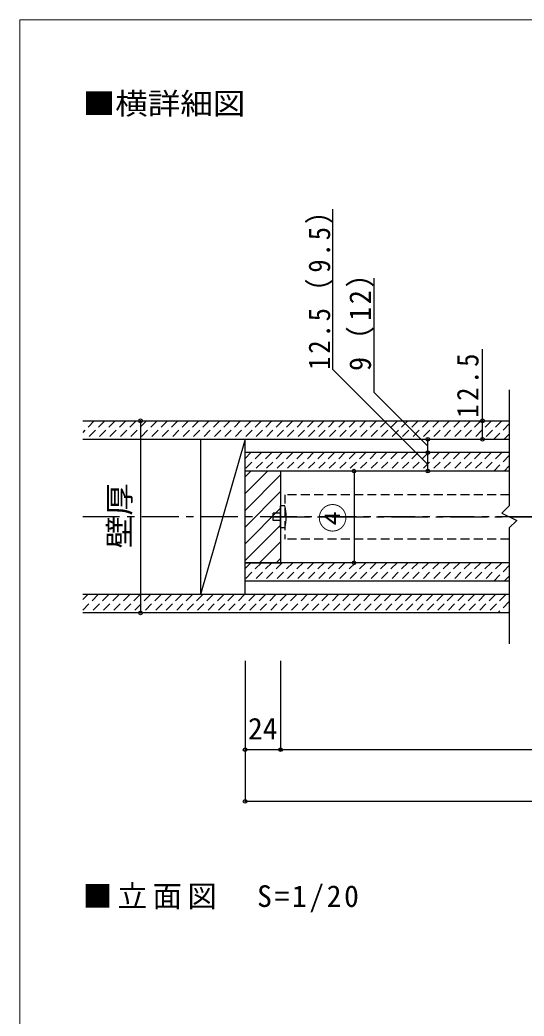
# Model space of a CAD drawing. Units: millimetres on the paper, with parts at other scales. Extents: x -197 to 362, y -138 to 137.
# Drawn here: x -197.2 to -128.9, y 2.2 to 137 of the extents above; entities that cross this region are included whole.
import ezdxf
from ezdxf.enums import TextEntityAlignment as Align

# ---------------------------------------------------------------- set-up
doc = ezdxf.new("R2010")
doc.units = ezdxf.units.MM
doc.header["$PDMODE"] = 32
doc.header["$PDSIZE"] = 0.5
doc.linetypes.add('CHAIN1', pattern=[8, 5, -1, 1, -1])
doc.linetypes.add('DASHED1', pattern=[1.8, 1.2, -0.6])
for name, color, linetype in [('0-1_通り芯', 4, 'CHAIN1'), ('0-2_柱', 3, 'Continuous'), ('0-3_仕上げ', 2, 'Continuous'), ('0-4_枠', 3, 'Continuous'), ('0-6_扉', 2, 'Continuous'), ('0-7_金物', 7, 'Continuous'), ('0-A_文字', 7, 'Continuous'), ('0-B_寸法', 7, 'Continuous'), ('0-C_ハッチ', 4, 'DASHED1')]:
    doc.layers.add(name, color=color, linetype=linetype)
doc.layers.add('F-0_補助線', color=7, linetype='Continuous', lineweight=18)
doc.styles.add('ＭＳ ゴシック', font='')
doc.styles.get('ＭＳ ゴシック').set_extended_font_data('MS Gothic')

msp = doc.modelspace()

# ---------------------------------------------------------------- linework, layer by layer
at = {"layer": '0-1_通り芯'}
for p, q in [((0.331, 69.75), (-188.667, 69.75)), ((-162.898, 69.75), (-25.438, 69.75))]:
    msp.add_line(p, q, dxfattribs=at)
at = {"layer": '0-2_柱', "color": 7}
msp.add_line((-166.698, 80.25), (-172.713, 59.25), dxfattribs=at)
at = {"layer": '0-2_柱'}
for p, q in [((-172.713, 80.25), (-172.713, 59.25)), ((-166.698, 59.25), (-166.698, 80.25))]:
    msp.add_line(p, q, dxfattribs=at)
at = {"layer": '0-3_仕上げ'}
for p, q in [((-188.667, 82.75), (-130.933, 82.75)), ((-188.667, 80.25), (-130.933, 80.25)), ((-130.933, 78.45), (-166.698, 78.45)), ((-130.933, 75.95), (-166.698, 75.95)), ((-130.933, 63.55), (-166.698, 63.55)), ((-130.933, 61.05), (-166.698, 61.05)), ((-130.933, 59.25), (-188.667, 59.25)), ((-130.933, 56.75), (-188.667, 56.75))]:
    msp.add_line(p, q, dxfattribs=at)
at = {"layer": '0-4_枠'}
for p, q in [((-161.898, 75.95), (-166.698, 75.95)), ((-161.898, 75.95), (-161.898, 63.55)), ((-166.698, 63.55), (-161.898, 63.55))]:
    msp.add_line(p, q, dxfattribs=at)
at = {"layer": '0-6_扉'}
for p, q in [((-130.933, 86.95), (-130.933, 71.25)), ((-130.933, 71.25), (-131.933, 70.25)), ((-131.933, 70.25), (-129.933, 69.25)), ((-129.933, 69.25), (-130.933, 68.25)), ((-130.933, 68.25), (-130.933, 52.55))]:
    msp.add_line(p, q, dxfattribs=at)
at = {"layer": '0-6_扉', "linetype": 'DASHED1'}
for p, q in [((-130.933, 72.75), (-161.298, 72.75)), ((-161.298, 72.75), (-161.298, 66.75)), ((-130.933, 66.75), (-161.298, 66.75))]:
    msp.add_line(p, q, dxfattribs=at)
at = {"layer": '0-7_金物'}
for p, q in [((-161.898, 70.25), (-162.898, 70.25)), ((-162.898, 69.25), (-162.898, 70.25)), ((-161.298, 71.25), (-161.898, 71.25)), ((-161.898, 68.25), (-161.898, 71.25)), ((-161.898, 69.25), (-162.898, 69.25)), ((-161.298, 68.25), (-161.898, 68.25))]:
    msp.add_line(p, q, dxfattribs=at)
msp.add_arc((-167.388, 69.75), 6.272, 346.16371, 13.83632, dxfattribs=at)
at = {"layer": '0-B_寸法', "color": 4}
for p, q in [((-134.555, 80.25), (-134.555, 92.437)), ((-180.844, 82.75), (-180.844, 56.75)), ((-141.954, 78.45), (-141.954, 80.25)), ((-141.954, 75.95), (-141.954, 78.45)), ((-151.949, 75.95), (-151.949, 63.55)), ((-166.698, 50.25), (-166.698, 31.25)), ((-161.898, 50.25), (-161.898, 38.25)), ((-21.638, 38.25), (-166.698, 38.25)), ((-21.638, 31.25), (-166.698, 31.25))]:
    msp.add_line(p, q, dxfattribs=at)
for points in [[(-141.954, 76.842), (-154.799, 89.687), (-154.799, 111.398)], [(-141.954, 79.342), (-149.215, 86.603), (-149.215, 102.069)]]:
    msp.add_lwpolyline(points, dxfattribs=at)
at = {"layer": '0-B_寸法'}
for p in [(-180.844, 82.75), (-134.555, 82.75), (-141.954, 80.25), (-134.555, 80.25), (-141.954, 78.45), (-151.949, 75.95), (-141.954, 75.95), (-151.949, 63.55), (-180.844, 56.75), (-166.698, 38.25), (-161.898, 38.25), (-166.698, 31.25)]:
    msp.add_point(p, dxfattribs=at)
at = {"layer": '0-C_ハッチ'}
for p, q in [((-187.099, 82.75), (-188.667, 81.182)), ((-185.685, 82.75), (-188.185, 80.25)), ((-184.271, 82.75), (-186.771, 80.25)), ((-182.856, 82.75), (-185.356, 80.25)), ((-181.442, 82.75), (-183.942, 80.25)), ((-180.028, 82.75), (-182.528, 80.25)), ((-178.614, 82.75), (-181.114, 80.25)), ((-177.2, 82.75), (-179.7, 80.25)), ((-175.785, 82.75), (-178.285, 80.25)), ((-174.371, 82.75), (-176.871, 80.25)), ((-172.957, 82.75), (-175.457, 80.25)), ((-171.543, 82.75), (-174.043, 80.25)), ((-170.128, 82.75), (-172.628, 80.25)), ((-168.714, 82.75), (-171.214, 80.25)), ((-167.3, 82.75), (-169.8, 80.25)), ((-165.886, 82.75), (-168.386, 80.25)), ((-164.472, 82.75), (-166.972, 80.25)), ((-163.057, 82.75), (-165.557, 80.25)), ((-161.643, 82.75), (-164.143, 80.25)), ((-160.229, 82.75), (-162.729, 80.25)), ((-158.815, 82.75), (-161.315, 80.25)), ((-157.401, 82.75), (-159.901, 80.25)), ((-155.986, 82.75), (-158.486, 80.25)), ((-154.572, 82.75), (-157.072, 80.25)), ((-153.158, 82.75), (-155.658, 80.25)), ((-151.744, 82.75), (-154.244, 80.25)), ((-150.329, 82.75), (-152.829, 80.25)), ((-148.915, 82.75), (-151.415, 80.25)), ((-147.501, 82.75), (-150.001, 80.25)), ((-146.087, 82.75), (-148.587, 80.25)), ((-144.673, 82.75), (-147.173, 80.25)), ((-143.258, 82.75), (-145.758, 80.25)), ((-141.844, 82.75), (-144.344, 80.25)), ((-140.43, 82.75), (-142.93, 80.25)), ((-139.016, 82.75), (-141.516, 80.25)), ((-137.602, 82.75), (-140.102, 80.25)), ((-136.187, 82.75), (-138.687, 80.25)), ((-134.773, 82.75), (-137.273, 80.25)), ((-133.359, 82.75), (-135.859, 80.25)), ((-131.945, 82.75), (-134.445, 80.25)), ((-130.933, 82.348), (-133.03, 80.25)), ((-130.933, 80.933), (-131.616, 80.25)), ((-165.901, 78.45), (-166.698, 77.653)), ((-164.486, 78.45), (-166.698, 76.238)), ((-163.072, 78.45), (-165.572, 75.95)), ((-161.658, 78.45), (-164.158, 75.95)), ((-160.244, 78.45), (-162.744, 75.95)), ((-158.829, 78.45), (-161.329, 75.95)), ((-157.415, 78.45), (-159.915, 75.95)), ((-156.001, 78.45), (-158.501, 75.95)), ((-154.587, 78.45), (-157.087, 75.95)), ((-153.173, 78.45), (-155.673, 75.95)), ((-151.758, 78.45), (-154.258, 75.95)), ((-150.344, 78.45), (-152.844, 75.95)), ((-148.93, 78.45), (-151.43, 75.95)), ((-147.516, 78.45), (-150.016, 75.95)), ((-146.102, 78.45), (-148.602, 75.95)), ((-144.687, 78.45), (-147.187, 75.95)), ((-143.273, 78.45), (-145.773, 75.95)), ((-141.859, 78.45), (-144.359, 75.95)), ((-140.445, 78.45), (-142.945, 75.95)), ((-139.03, 78.45), (-141.53, 75.95)), ((-137.616, 78.45), (-140.116, 75.95)), ((-136.202, 78.45), (-138.702, 75.95)), ((-134.788, 78.45), (-137.288, 75.95)), ((-133.374, 78.45), (-135.874, 75.95)), ((-131.959, 78.45), (-134.459, 75.95)), ((-130.933, 78.062), (-133.045, 75.95)), ((-130.933, 76.648), (-131.631, 75.95)), ((-165.901, 63.55), (-166.698, 62.753)), ((-164.486, 63.55), (-166.698, 61.338)), ((-163.072, 63.55), (-165.572, 61.05)), ((-161.658, 63.55), (-164.158, 61.05)), ((-160.244, 63.55), (-162.744, 61.05)), ((-158.829, 63.55), (-161.329, 61.05)), ((-157.415, 63.55), (-159.915, 61.05)), ((-156.001, 63.55), (-158.501, 61.05)), ((-154.587, 63.55), (-157.087, 61.05)), ((-153.173, 63.55), (-155.673, 61.05)), ((-151.758, 63.55), (-154.258, 61.05)), ((-150.344, 63.55), (-152.844, 61.05)), ((-148.93, 63.55), (-151.43, 61.05)), ((-147.516, 63.55), (-150.016, 61.05)), ((-146.102, 63.55), (-148.602, 61.05)), ((-144.687, 63.55), (-147.187, 61.05)), ((-143.273, 63.55), (-145.773, 61.05)), ((-141.859, 63.55), (-144.359, 61.05)), ((-140.445, 63.55), (-142.945, 61.05)), ((-139.03, 63.55), (-141.53, 61.05)), ((-137.616, 63.55), (-140.116, 61.05)), ((-136.202, 63.55), (-138.702, 61.05)), ((-134.788, 63.55), (-137.288, 61.05)), ((-133.374, 63.55), (-135.874, 61.05)), ((-131.959, 63.55), (-134.459, 61.05)), ((-130.933, 63.162), (-133.045, 61.05)), ((-130.933, 61.748), (-131.631, 61.05)), ((-187.972, 59.25), (-188.667, 58.555)), ((-186.557, 59.25), (-188.667, 57.141)), ((-185.143, 59.25), (-187.643, 56.75)), ((-183.729, 59.25), (-186.229, 56.75)), ((-182.315, 59.25), (-184.815, 56.75)), ((-180.901, 59.25), (-183.401, 56.75)), ((-179.486, 59.25), (-181.986, 56.75)), ((-178.072, 59.25), (-180.572, 56.75)), ((-176.658, 59.25), (-179.158, 56.75)), ((-175.244, 59.25), (-177.744, 56.75)), ((-173.829, 59.25), (-176.329, 56.75)), ((-172.415, 59.25), (-174.915, 56.75)), ((-171.001, 59.25), (-173.501, 56.75)), ((-169.587, 59.25), (-172.087, 56.75)), ((-168.173, 59.25), (-170.673, 56.75)), ((-166.758, 59.25), (-169.258, 56.75)), ((-165.344, 59.25), (-167.844, 56.75)), ((-163.93, 59.25), (-166.43, 56.75)), ((-162.516, 59.25), (-165.016, 56.75)), ((-161.102, 59.25), (-163.602, 56.75)), ((-159.687, 59.25), (-162.187, 56.75)), ((-158.273, 59.25), (-160.773, 56.75)), ((-156.859, 59.25), (-159.359, 56.75)), ((-155.445, 59.25), (-157.945, 56.75)), ((-154.03, 59.25), (-156.53, 56.75)), ((-152.616, 59.25), (-155.116, 56.75)), ((-151.202, 59.25), (-153.702, 56.75)), ((-149.788, 59.25), (-152.288, 56.75)), ((-148.374, 59.25), (-150.874, 56.75)), ((-146.959, 59.25), (-149.459, 56.75)), ((-145.545, 59.25), (-148.045, 56.75)), ((-144.131, 59.25), (-146.631, 56.75)), ((-142.717, 59.25), (-145.217, 56.75)), ((-141.303, 59.25), (-143.803, 56.75)), ((-139.888, 59.25), (-142.388, 56.75)), ((-138.474, 59.25), (-140.974, 56.75)), ((-137.06, 59.25), (-139.56, 56.75)), ((-135.646, 59.25), (-138.146, 56.75)), ((-134.231, 59.25), (-136.731, 56.75)), ((-132.817, 59.25), (-135.317, 56.75)), ((-131.403, 59.25), (-133.903, 56.75)), ((-130.933, 58.306), (-132.489, 56.75)), ((-130.933, 56.892), (-131.075, 56.75))]:
    msp.add_line(p, q, dxfattribs=at)
at = {"layer": '0-C_ハッチ', "linetype": 'Continuous'}
for p, q in [((-166.698, 75.163), (-165.911, 75.95)), ((-166.698, 72.9), (-163.648, 75.95)), ((-166.698, 70.637), (-161.898, 75.437)), ((-166.698, 68.375), (-161.898, 73.175)), ((-166.698, 66.112), (-161.898, 70.912)), ((-166.698, 63.849), (-161.898, 68.649)), ((-164.734, 63.55), (-161.898, 66.386)), ((-162.472, 63.55), (-161.898, 64.124))]:
    msp.add_line(p, q, dxfattribs=at)
at = {"layer": 'F-0_補助線', "color": 3}
msp.add_lwpolyline([(-197.169, 137), (197.831, 137), (197.831, -138), (-197.169, -138)], close=True, dxfattribs=at)

# ---------------------------------------------------------------- texts
at = {"layer": '0-A_文字', "style": 'ＭＳ ゴシック', "width": 1.1}
msp.add_text('■横詳細図', height=2.933, dxfattribs=at).set_placement((-188.667, 123.333), align=Align.BOTTOM_LEFT)
at = {"layer": '0-A_文字', "insert": (-188.667, 16.25), "char_height": 2.933, "attachment_point": 7, "style": 'ＭＳ ゴシック'}
msp.add_mtext('\\T1.18;■立面図\u3000S=1/20', dxfattribs=at)
at = {"layer": '0-B_寸法', "style": 'ＭＳ ゴシック', "width": 1.1}
msp.add_text('壁厚', height=2.933, rotation=90, dxfattribs=at).set_placement((-181.344, 65.5), align=Align.BOTTOM_LEFT)
at = {"layer": '0-B_寸法', "style": 'ＭＳ ゴシック'}
msp.add_text('④', height=2.933, rotation=90, dxfattribs=at).set_placement((-152.449, 67.625), align=Align.BOTTOM_LEFT)
msp.add_text('24', height=2.933, dxfattribs=at).set_placement((-166.298, 38.75), align=Align.BOTTOM_LEFT)
at = {"layer": '0-B_寸法', "char_height": 2.933, "attachment_point": 7, "rotation": 90, "style": 'ＭＳ ゴシック'}
for s, insert in [('\\T1.22;\\W0.9;12.5（9.5）', (-154.799, 89.644)), ('\\T1.19;\\W0.95;9（12）', (-149.277, 89.5)), ('\\T1.28;\\W0.9;12.5', (-135.055, 83.159))]:
    msp.add_mtext(s, dxfattribs=dict(at, insert=insert))

doc.saveas('drawing.dxf')
